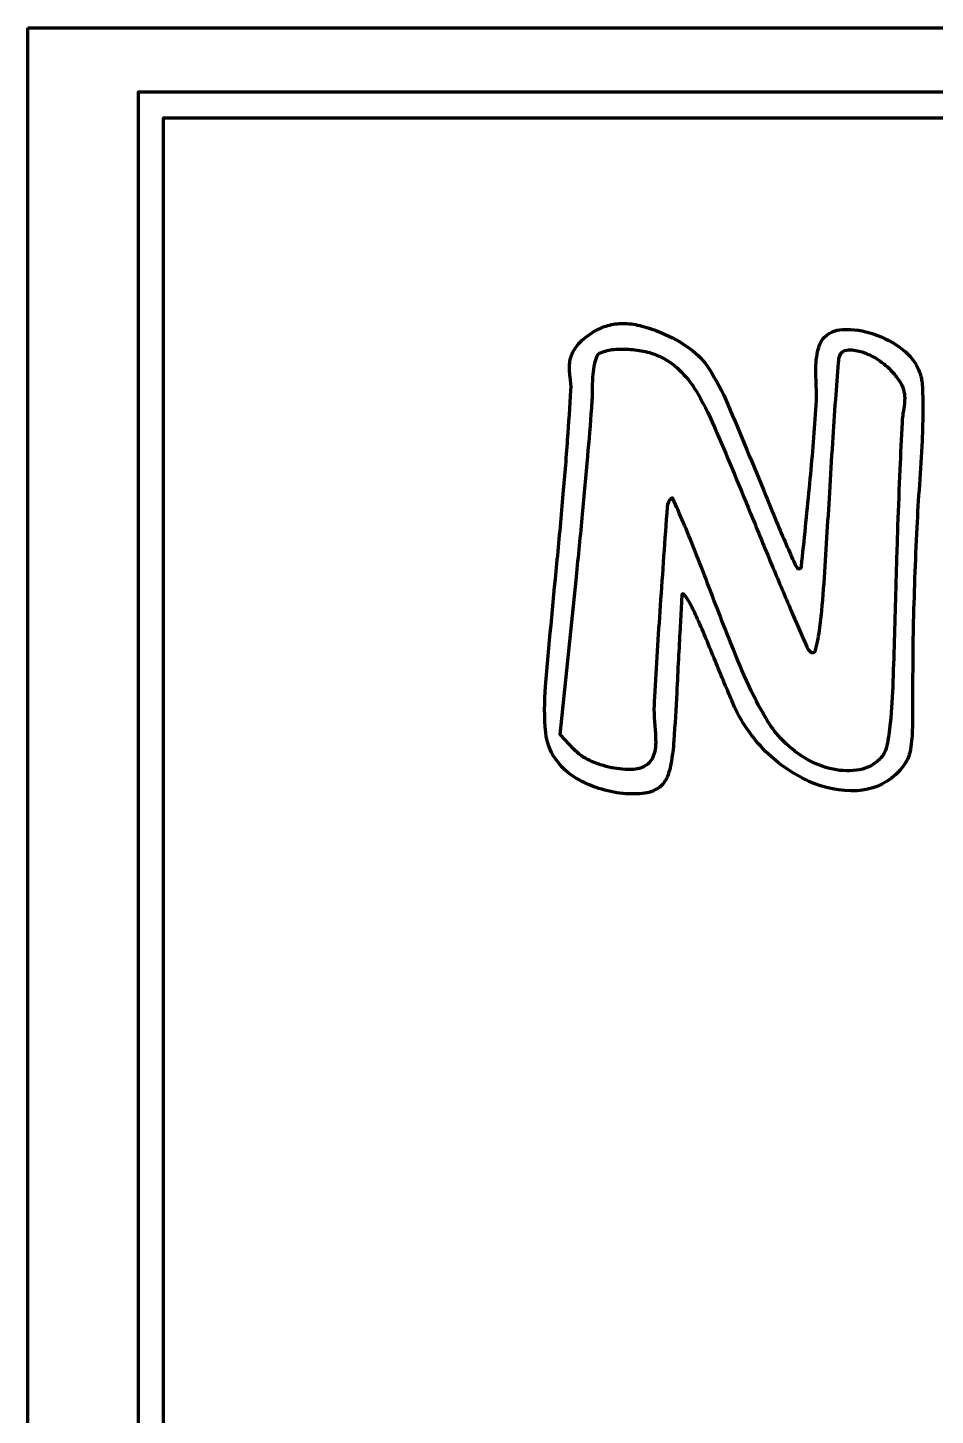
# Model space of a CAD drawing. Extents: x -683.2 to -647, y -482.4 to -428.5.
# Drawn here: x -683.24 to -678.36, y -435.98 to -428.53 of the extents above; entities that cross this region are included whole.
import ezdxf

# ---------------------------------------------------------------- set-up
doc = ezdxf.new("R2010")
doc.units = 0
doc.layers.add('layer0', color=255, linetype='CONTINUOUS', lineweight=100)
doc.layers.add('layer1', color=1, linetype='CONTINUOUS', lineweight=100)

msp = doc.modelspace()

# ---------------------------------------------------------------- linework, layer by layer
at = {"layer": 'layer0'}
for points in [[(-682.6423, -455.2877), (-682.6423, -481.7011), (-665.1423, -481.7011), (-647.6423, -481.7011), (-647.6423, -455.2877), (-647.6423, -428.8742), (-665.1423, -428.8742), (-682.6423, -428.8742), (-682.6423, -455.2877)], [(-676.345, -481.4272), (-676.4146, -481.5635), (-679.4596, -481.5635), (-682.5046, -481.5635), (-682.5046, -455.2877), (-682.5046, -429.0118), (-665.1423, -429.0118), (-647.7799, -429.0118), (-647.7799, -455.2877), (-647.7799, -481.5635), (-650.9962, -481.5635), (-654.2124, -481.5635), (-654.2333, -481.4344)], [(-680.2993, -432.4046), (-680.3729, -432.3263), (-680.2859, -431.4791)]]:
    msp.add_lwpolyline(points, dxfattribs=at)
for points, knots in [([(-678.4235, -430.5727), (-678.4234, -430.5302), (-678.4245, -430.4876), (-678.4269, -430.4451), (-678.4269, -430.4451), (-678.4282, -430.422), (-678.433, -430.3993), (-678.4412, -430.3777), (-678.4412, -430.3777), (-678.4593, -430.3301), (-678.4902, -430.2885), (-678.5306, -430.2574), (-678.5306, -430.2574), (-678.5783, -430.2207), (-678.6318, -430.1921), (-678.6888, -430.1729), (-678.6888, -430.1729), (-678.7419, -430.155), (-678.7977, -430.1469), (-678.8536, -430.1487), (-678.8536, -430.1487), (-678.8958, -430.1501), (-678.9353, -430.1695), (-678.9622, -430.202), (-678.9622, -430.202), (-678.9698, -430.2112), (-678.9756, -430.2216), (-678.9793, -430.2329), (-678.9793, -430.2329), (-678.9846, -430.2491), (-678.9887, -430.2655), (-678.9918, -430.2821), (-678.9918, -430.2821), (-678.9952, -430.3013), (-678.9976, -430.3207), (-678.9987, -430.3401), (-678.9987, -430.3401), (-678.9998, -430.36), (-678.9996, -430.38), (-678.9984, -430.3999), (-678.9984, -430.3999), (-678.9941, -430.4687), (-678.9944, -430.5378), (-678.9996, -430.6066), (-678.9996, -430.6066), (-679.0093, -430.7381), (-679.0206, -430.8694), (-679.0333, -431.0007), (-679.0333, -431.0007), (-679.047, -431.1415), (-679.0612, -431.2822), (-679.0759, -431.4229), (-679.0759, -431.4229), (-679.0763, -431.4261), (-679.0779, -431.4292), (-679.0803, -431.4313), (-679.0803, -431.4313), (-679.0858, -431.436), (-679.0939, -431.4354), (-679.0986, -431.43), (-679.0986, -431.43), (-679.1041, -431.4237), (-679.1085, -431.4166), (-679.1119, -431.4089), (-679.1119, -431.4089), (-679.1273, -431.3745), (-679.1426, -431.3399), (-679.1577, -431.3053), (-679.1577, -431.3053), (-679.1755, -431.2645), (-679.193, -431.2237), (-679.2101, -431.1827), (-679.2101, -431.1827), (-679.2297, -431.136), (-679.249, -431.0892), (-679.268, -431.0423), (-679.268, -431.0423), (-679.3347, -430.8781), (-679.4026, -430.7145), (-679.4719, -430.5514), (-679.4719, -430.5514), (-679.5001, -430.4849), (-679.5339, -430.4209), (-679.5728, -430.3601), (-679.5728, -430.3601), (-679.5996, -430.3181), (-679.6342, -430.2815), (-679.6746, -430.2523), (-679.6746, -430.2523), (-679.7224, -430.2179), (-679.7739, -430.1891), (-679.8282, -430.1664), (-679.8282, -430.1664), (-679.8626, -430.152), (-679.8979, -430.14), (-679.9339, -430.1302), (-679.9339, -430.1302), (-679.9638, -430.1222), (-679.9945, -430.1176), (-680.0255, -430.1166), (-680.0255, -430.1166), (-680.0529, -430.1157), (-680.0802, -430.1185), (-680.1069, -430.1249), (-680.1069, -430.1249), (-680.1331, -430.1313), (-680.1582, -430.1413), (-680.1816, -430.1547), (-680.1816, -430.1547), (-680.2075, -430.1696), (-680.2319, -430.1869), (-680.2544, -430.2065), (-680.2544, -430.2065), (-680.273, -430.2227), (-680.2886, -430.2421), (-680.3005, -430.2636), (-680.3005, -430.2636), (-680.3116, -430.2837), (-680.3188, -430.3058), (-680.3215, -430.3285), (-680.3215, -430.3285), (-680.3244, -430.3535), (-680.3237, -430.3787), (-680.3193, -430.4034), (-680.3193, -430.4034), (-680.3151, -430.4269), (-680.3137, -430.4509), (-680.3152, -430.4748), (-680.3152, -430.4748), (-680.3207, -430.5632), (-680.3265, -430.6516), (-680.3328, -430.7401), (-680.3328, -430.7401), (-680.3403, -430.8448), (-680.3486, -430.9496), (-680.3578, -431.0542), (-680.3578, -431.0542), (-680.3681, -431.1721), (-680.3791, -431.2899), (-680.3907, -431.4076), (-680.3907, -431.4076), (-680.4125, -431.6273), (-680.4327, -431.8471), (-680.4514, -432.067), (-680.4514, -432.067), (-680.4585, -432.1498), (-680.4582, -432.2331), (-680.4506, -432.3158), (-680.4506, -432.3158), (-680.446, -432.3658), (-680.4285, -432.4138), (-680.3999, -432.4552), (-680.3999, -432.4552), (-680.3698, -432.4987), (-680.3304, -432.5351), (-680.2847, -432.5617), (-680.2847, -432.5617), (-680.2468, -432.5838), (-680.2065, -432.6017), (-680.1647, -432.6152), (-680.1647, -432.6152), (-680.1226, -432.6288), (-680.0791, -432.638), (-680.035, -432.6425), (-680.035, -432.6425), (-679.996, -432.6465), (-679.9568, -432.6461), (-679.918, -432.6412), (-679.918, -432.6412), (-679.8888, -432.6375), (-679.8612, -432.626), (-679.8381, -432.6079), (-679.8381, -432.6079), (-679.8218, -432.5952), (-679.809, -432.5787), (-679.8006, -432.5598), (-679.8006, -432.5598), (-679.79, -432.5359), (-679.7823, -432.5107), (-679.7776, -432.485), (-679.7776, -432.485), (-679.7701, -432.4428), (-679.7648, -432.4003), (-679.7619, -432.3575), (-679.7619, -432.3575), (-679.7561, -432.2716), (-679.751, -432.1856), (-679.7466, -432.0995), (-679.7466, -432.0995), (-679.7435, -432.0398), (-679.7405, -431.98), (-679.7374, -431.9203), (-679.7374, -431.9203), (-679.7346, -431.8662), (-679.7317, -431.8121), (-679.7288, -431.758), (-679.7288, -431.758), (-679.7264, -431.7126), (-679.7239, -431.6672), (-679.7215, -431.6219), (-679.7215, -431.6219), (-679.7206, -431.6065), (-679.7197, -431.5911), (-679.7187, -431.5757), (-679.7187, -431.5757), (-679.7186, -431.574), (-679.7178, -431.5724), (-679.7164, -431.5713), (-679.7164, -431.5713), (-679.7137, -431.5691), (-679.7098, -431.5695), (-679.7076, -431.5722), (-679.7076, -431.5722), (-679.6973, -431.5851), (-679.688, -431.5987), (-679.6801, -431.6131), (-679.6801, -431.6131), (-679.6656, -431.6387), (-679.6523, -431.665), (-679.6402, -431.6918), (-679.6402, -431.6918), (-679.624, -431.7274), (-679.6084, -431.7633), (-679.5934, -431.7994), (-679.5934, -431.7994), (-679.5775, -431.8381), (-679.5616, -431.8766), (-679.5457, -431.9153), (-679.5457, -431.9153), (-679.5311, -431.9506), (-679.5165, -431.9859), (-679.5019, -432.0212), (-679.5019, -432.0212), (-679.4896, -432.0508), (-679.4774, -432.0804), (-679.4651, -432.11), (-679.4651, -432.11), (-679.4604, -432.1212), (-679.4557, -432.1324), (-679.451, -432.1436), (-679.451, -432.1436), (-679.4106, -432.2395), (-679.3533, -432.3272), (-679.2816, -432.4027), (-679.2816, -432.4027), (-679.2117, -432.4763), (-679.1281, -432.5357), (-679.0355, -432.5774), (-679.0355, -432.5774), (-678.9544, -432.6139), (-678.866, -432.6311), (-678.7772, -432.6275), (-678.7772, -432.6275), (-678.6998, -432.6244), (-678.626, -432.5937), (-678.5692, -432.541), (-678.5692, -432.541), (-678.5484, -432.5218), (-678.5305, -432.4999), (-678.5157, -432.4758), (-678.5157, -432.4758), (-678.5026, -432.4543), (-678.4938, -432.4304), (-678.4898, -432.4055), (-678.4898, -432.4055), (-678.4836, -432.3671), (-678.4803, -432.3283), (-678.4799, -432.2895), (-678.4799, -432.2895), (-678.4786, -432.1849), (-678.4781, -432.0804), (-678.4781, -431.9759), (-678.4781, -431.9759), (-678.4781, -431.9022), (-678.4772, -431.8286), (-678.4755, -431.7549), (-678.4755, -431.7549), (-678.4734, -431.6652), (-678.4708, -431.5755), (-678.4675, -431.4858), (-678.4675, -431.4858), (-678.4642, -431.3951), (-678.4603, -431.3044), (-678.4559, -431.2138), (-678.4559, -431.2138), (-678.4521, -431.1367), (-678.4474, -431.0597), (-678.4421, -430.9827), (-678.4421, -430.9827), (-678.4366, -430.9043), (-678.4318, -430.8258), (-678.4279, -430.7473), (-678.4279, -430.7473), (-678.425, -430.6892), (-678.4235, -430.631), (-678.4235, -430.5727), (-678.4235, -430.5727), (-678.4235, -430.5727), (-678.4235, -430.5727), (-678.4235, -430.5727)], [0, 0, 0, 0, 0.013333, 0.013333, 0.013333, 0.013333, 0.026667, 0.026667, 0.026667, 0.026667, 0.04, 0.04, 0.04, 0.04, 0.053333, 0.053333, 0.053333, 0.053333, 0.066667, 0.066667, 0.066667, 0.066667, 0.08, 0.08, 0.08, 0.08, 0.093333, 0.093333, 0.093333, 0.093333, 0.106667, 0.106667, 0.106667, 0.106667, 0.12, 0.12, 0.12, 0.12, 0.133333, 0.133333, 0.133333, 0.133333, 0.146667, 0.146667, 0.146667, 0.146667, 0.16, 0.16, 0.16, 0.16, 0.173333, 0.173333, 0.173333, 0.173333, 0.186667, 0.186667, 0.186667, 0.186667, 0.2, 0.2, 0.2, 0.2, 0.213333, 0.213333, 0.213333, 0.213333, 0.226667, 0.226667, 0.226667, 0.226667, 0.24, 0.24, 0.24, 0.24, 0.253333, 0.253333, 0.253333, 0.253333, 0.266667, 0.266667, 0.266667, 0.266667, 0.28, 0.28, 0.28, 0.28, 0.293333, 0.293333, 0.293333, 0.293333, 0.306667, 0.306667, 0.306667, 0.306667, 0.32, 0.32, 0.32, 0.32, 0.333333, 0.333333, 0.333333, 0.333333, 0.346667, 0.346667, 0.346667, 0.346667, 0.36, 0.36, 0.36, 0.36, 0.373333, 0.373333, 0.373333, 0.373333, 0.386667, 0.386667, 0.386667, 0.386667, 0.4, 0.4, 0.4, 0.4, 0.413333, 0.413333, 0.413333, 0.413333, 0.426667, 0.426667, 0.426667, 0.426667, 0.44, 0.44, 0.44, 0.44, 0.453333, 0.453333, 0.453333, 0.453333, 0.466667, 0.466667, 0.466667, 0.466667, 0.48, 0.48, 0.48, 0.48, 0.493333, 0.493333, 0.493333, 0.493333, 0.506667, 0.506667, 0.506667, 0.506667, 0.52, 0.52, 0.52, 0.52, 0.533333, 0.533333, 0.533333, 0.533333, 0.546667, 0.546667, 0.546667, 0.546667, 0.56, 0.56, 0.56, 0.56, 0.573333, 0.573333, 0.573333, 0.573333, 0.586667, 0.586667, 0.586667, 0.586667, 0.6, 0.6, 0.6, 0.6, 0.613333, 0.613333, 0.613333, 0.613333, 0.626667, 0.626667, 0.626667, 0.626667, 0.64, 0.64, 0.64, 0.64, 0.653333, 0.653333, 0.653333, 0.653333, 0.666667, 0.666667, 0.666667, 0.666667, 0.68, 0.68, 0.68, 0.68, 0.693333, 0.693333, 0.693333, 0.693333, 0.706667, 0.706667, 0.706667, 0.706667, 0.72, 0.72, 0.72, 0.72, 0.733333, 0.733333, 0.733333, 0.733333, 0.746667, 0.746667, 0.746667, 0.746667, 0.76, 0.76, 0.76, 0.76, 0.773333, 0.773333, 0.773333, 0.773333, 0.786667, 0.786667, 0.786667, 0.786667, 0.8, 0.8, 0.8, 0.8, 0.813333, 0.813333, 0.813333, 0.813333, 0.826667, 0.826667, 0.826667, 0.826667, 0.84, 0.84, 0.84, 0.84, 0.853333, 0.853333, 0.853333, 0.853333, 0.866667, 0.866667, 0.866667, 0.866667, 0.88, 0.88, 0.88, 0.88, 0.893333, 0.893333, 0.893333, 0.893333, 0.906667, 0.906667, 0.906667, 0.906667, 0.92, 0.92, 0.92, 0.92, 0.933333, 0.933333, 0.933333, 0.933333, 0.946667, 0.946667, 0.946667, 0.946667, 0.96, 0.96, 0.96, 0.96, 0.973333, 0.973333, 0.973333, 0.973333, 0.986667, 0.986667, 0.986667, 0.986667, 1, 1, 1, 1]), ([(-680.2859, -431.4791), (-680.2744, -431.3668), (-680.2632, -431.2545), (-680.2525, -431.1422), (-680.2525, -431.1422), (-680.2427, -431.0384), (-680.2333, -430.9346), (-680.2244, -430.8307), (-680.2244, -430.8307), (-680.2169, -430.7436), (-680.2098, -430.6564), (-680.203, -430.5693), (-680.203, -430.5693), (-680.2002, -430.5334), (-680.1988, -430.4974), (-680.1988, -430.4614), (-680.1988, -430.4614), (-680.1988, -430.4376), (-680.1979, -430.4137), (-680.196, -430.3899), (-680.196, -430.3899), (-680.1945, -430.3705), (-680.1915, -430.3513), (-680.1872, -430.3324), (-680.1872, -430.3324), (-680.184, -430.3183), (-680.1794, -430.3044), (-680.1737, -430.2911), (-680.1737, -430.2911), (-680.1703, -430.2831), (-680.1639, -430.2768), (-680.1558, -430.2736), (-680.1558, -430.2736), (-680.1329, -430.2643), (-680.1087, -430.2585), (-680.084, -430.2563), (-680.084, -430.2563), (-680.0542, -430.2536), (-680.0242, -430.2534), (-679.9943, -430.2557), (-679.9943, -430.2557), (-679.9636, -430.2581), (-679.9332, -430.263), (-679.9033, -430.2703), (-679.9033, -430.2703), (-679.8768, -430.2768), (-679.8513, -430.2864), (-679.8271, -430.2989), (-679.8271, -430.2989), (-679.7873, -430.3195), (-679.7511, -430.3464), (-679.7199, -430.3785), (-679.7199, -430.3785), (-679.6862, -430.4134), (-679.657, -430.4524), (-679.6332, -430.4946), (-679.6332, -430.4946), (-679.5956, -430.5611), (-679.5618, -430.6297), (-679.5319, -430.7001), (-679.5319, -430.7001), (-679.4666, -430.8539), (-679.4024, -431.0081), (-679.3392, -431.1628), (-679.3392, -431.1628), (-679.303, -431.2516), (-679.2664, -431.3402), (-679.2294, -431.4287), (-679.2294, -431.4287), (-679.1975, -431.5052), (-679.1652, -431.5814), (-679.1323, -431.6575), (-679.1323, -431.6575), (-679.1039, -431.7234), (-679.0754, -431.7892), (-679.0467, -431.8549), (-679.0467, -431.8549), (-679.0426, -431.8643), (-679.0369, -431.8729), (-679.0297, -431.8803), (-679.0297, -431.8803), (-679.0228, -431.8873), (-679.0116, -431.8875), (-679.0046, -431.8806), (-679.0046, -431.8806), (-679.0022, -431.8783), (-679.0005, -431.8754), (-678.9998, -431.8723), (-678.9998, -431.8723), (-678.9896, -431.8321), (-678.9821, -431.7913), (-678.977, -431.7502), (-678.977, -431.7502), (-678.9672, -431.6714), (-678.9597, -431.5922), (-678.9545, -431.5129), (-678.9545, -431.5129), (-678.9437, -431.3503), (-678.9337, -431.1877), (-678.9242, -431.0251), (-678.9242, -431.0251), (-678.919, -430.9361), (-678.9136, -430.847), (-678.9078, -430.758), (-678.9078, -430.758), (-678.9028, -430.6804), (-678.8975, -430.6028), (-678.8918, -430.5253), (-678.8918, -430.5253), (-678.8869, -430.4587), (-678.8819, -430.3922), (-678.8768, -430.3256), (-678.8768, -430.3256), (-678.8758, -430.3136), (-678.8736, -430.3017), (-678.8701, -430.2902), (-678.8701, -430.2902), (-678.8649, -430.2731), (-678.85, -430.261), (-678.8323, -430.2595), (-678.8323, -430.2595), (-678.8066, -430.2572), (-678.7808, -430.26), (-678.7562, -430.2677), (-678.7562, -430.2677), (-678.7239, -430.2777), (-678.6932, -430.2921), (-678.665, -430.3107), (-678.665, -430.3107), (-678.6361, -430.3296), (-678.6098, -430.3523), (-678.5868, -430.3781), (-678.5868, -430.3781), (-678.573, -430.3936), (-678.5602, -430.4101), (-678.5488, -430.4274), (-678.5488, -430.4274), (-678.5397, -430.4411), (-678.5326, -430.456), (-678.5278, -430.4717), (-678.5278, -430.4717), (-678.5231, -430.4868), (-678.5208, -430.5026), (-678.5208, -430.5184), (-678.5208, -430.5184), (-678.5209, -430.5373), (-678.5228, -430.5561), (-678.5262, -430.5746), (-678.5262, -430.5746), (-678.5262, -430.5746), (-678.5262, -430.5746), (-678.5262, -430.5746)], [0, 0, 0, 0, 0.026316, 0.026316, 0.026316, 0.026316, 0.052632, 0.052632, 0.052632, 0.052632, 0.078947, 0.078947, 0.078947, 0.078947, 0.105263, 0.105263, 0.105263, 0.105263, 0.131579, 0.131579, 0.131579, 0.131579, 0.157895, 0.157895, 0.157895, 0.157895, 0.184211, 0.184211, 0.184211, 0.184211, 0.210526, 0.210526, 0.210526, 0.210526, 0.236842, 0.236842, 0.236842, 0.236842, 0.263158, 0.263158, 0.263158, 0.263158, 0.289474, 0.289474, 0.289474, 0.289474, 0.315789, 0.315789, 0.315789, 0.315789, 0.342105, 0.342105, 0.342105, 0.342105, 0.368421, 0.368421, 0.368421, 0.368421, 0.394737, 0.394737, 0.394737, 0.394737, 0.421053, 0.421053, 0.421053, 0.421053, 0.447368, 0.447368, 0.447368, 0.447368, 0.473684, 0.473684, 0.473684, 0.473684, 0.5, 0.5, 0.5, 0.5, 0.526316, 0.526316, 0.526316, 0.526316, 0.552632, 0.552632, 0.552632, 0.552632, 0.578947, 0.578947, 0.578947, 0.578947, 0.605263, 0.605263, 0.605263, 0.605263, 0.631579, 0.631579, 0.631579, 0.631579, 0.657895, 0.657895, 0.657895, 0.657895, 0.684211, 0.684211, 0.684211, 0.684211, 0.710526, 0.710526, 0.710526, 0.710526, 0.736842, 0.736842, 0.736842, 0.736842, 0.763158, 0.763158, 0.763158, 0.763158, 0.789474, 0.789474, 0.789474, 0.789474, 0.815789, 0.815789, 0.815789, 0.815789, 0.842105, 0.842105, 0.842105, 0.842105, 0.868421, 0.868421, 0.868421, 0.868421, 0.894737, 0.894737, 0.894737, 0.894737, 0.921053, 0.921053, 0.921053, 0.921053, 0.947368, 0.947368, 0.947368, 0.947368, 0.973684, 0.973684, 0.973684, 0.973684, 1, 1, 1, 1]), ([(-678.5262, -430.5746), (-678.5308, -430.5991), (-678.5337, -430.6238), (-678.535, -430.6486), (-678.535, -430.6486), (-678.5392, -430.7329), (-678.5432, -430.8172), (-678.547, -430.9015), (-678.547, -430.9015), (-678.5515, -431.0016), (-678.5554, -431.1018), (-678.5588, -431.2019), (-678.5588, -431.2019), (-678.5626, -431.314), (-678.566, -431.426), (-678.569, -431.538), (-678.569, -431.538), (-678.5734, -431.7055), (-678.5785, -431.8729), (-678.5842, -432.0404), (-678.5842, -432.0404), (-678.5867, -432.1155), (-678.5914, -432.1906), (-678.5985, -432.2654), (-678.5985, -432.2654), (-678.6025, -432.3081), (-678.6093, -432.3506), (-678.6188, -432.3924), (-678.6188, -432.3924), (-678.6246, -432.4175), (-678.6372, -432.4404), (-678.6554, -432.4586), (-678.6554, -432.4586), (-678.6847, -432.4879), (-678.7222, -432.5075), (-678.7629, -432.5148), (-678.7629, -432.5148), (-678.8101, -432.5233), (-678.8585, -432.5225), (-678.9053, -432.5125), (-678.9053, -432.5125), (-678.9587, -432.5011), (-679.0098, -432.4809), (-679.0566, -432.4528), (-679.0566, -432.4528), (-679.1055, -432.4233), (-679.1498, -432.3869), (-679.1883, -432.3448), (-679.1883, -432.3448), (-679.2178, -432.3123), (-679.2441, -432.277), (-679.2665, -432.2393), (-679.2665, -432.2393), (-679.2953, -432.1909), (-679.3218, -432.1412), (-679.3459, -432.0903), (-679.3459, -432.0903), (-679.3801, -432.0176), (-679.4122, -431.9439), (-679.442, -431.8693), (-679.442, -431.8693), (-679.4891, -431.7512), (-679.5353, -431.6327), (-679.5804, -431.5139), (-679.5804, -431.5139), (-679.6034, -431.4535), (-679.6268, -431.3933), (-679.6506, -431.3333), (-679.6506, -431.3333), (-679.6705, -431.2832), (-679.6911, -431.2334), (-679.7123, -431.1838), (-679.7123, -431.1838), (-679.7303, -431.1417), (-679.7485, -431.0996), (-679.7668, -431.0576), (-679.7668, -431.0576), (-679.7681, -431.0547), (-679.7716, -431.0533), (-679.7746, -431.0546), (-679.7746, -431.0546), (-679.7753, -431.0549), (-679.7759, -431.0553), (-679.7764, -431.0558), (-679.7764, -431.0558), (-679.7888, -431.0682), (-679.7963, -431.0847), (-679.7976, -431.1022), (-679.7976, -431.1022), (-679.8105, -431.2791), (-679.8231, -431.4561), (-679.8354, -431.633), (-679.8354, -431.633), (-679.8468, -431.7965), (-679.8572, -431.9601), (-679.8668, -432.1237), (-679.8668, -432.1237), (-679.8702, -432.1826), (-679.8689, -432.2417), (-679.8629, -432.3004), (-679.8629, -432.3004), (-679.8607, -432.3224), (-679.8595, -432.3445), (-679.8594, -432.3666), (-679.8594, -432.3666), (-679.8594, -432.3836), (-679.8612, -432.4007), (-679.8647, -432.4174), (-679.8647, -432.4174), (-679.8676, -432.4308), (-679.8724, -432.4437), (-679.8788, -432.4558), (-679.8788, -432.4558), (-679.8847, -432.4667), (-679.8926, -432.4764), (-679.9021, -432.4843), (-679.9021, -432.4843), (-679.9236, -432.5021), (-679.9504, -432.5124), (-679.9783, -432.5135), (-679.9783, -432.5135), (-680.0175, -432.5151), (-680.0568, -432.512), (-680.0952, -432.5043), (-680.0952, -432.5043), (-680.1363, -432.4961), (-680.1762, -432.4831), (-680.2143, -432.4657), (-680.2143, -432.4657), (-680.2463, -432.451), (-680.2752, -432.4303), (-680.2993, -432.4046)], [0, 0, 0, 0, 0.030303, 0.030303, 0.030303, 0.030303, 0.060606, 0.060606, 0.060606, 0.060606, 0.090909, 0.090909, 0.090909, 0.090909, 0.121212, 0.121212, 0.121212, 0.121212, 0.151515, 0.151515, 0.151515, 0.151515, 0.181818, 0.181818, 0.181818, 0.181818, 0.212121, 0.212121, 0.212121, 0.212121, 0.242424, 0.242424, 0.242424, 0.242424, 0.272727, 0.272727, 0.272727, 0.272727, 0.30303, 0.30303, 0.30303, 0.30303, 0.333333, 0.333333, 0.333333, 0.333333, 0.363636, 0.363636, 0.363636, 0.363636, 0.393939, 0.393939, 0.393939, 0.393939, 0.424242, 0.424242, 0.424242, 0.424242, 0.454545, 0.454545, 0.454545, 0.454545, 0.484848, 0.484848, 0.484848, 0.484848, 0.515152, 0.515152, 0.515152, 0.515152, 0.545455, 0.545455, 0.545455, 0.545455, 0.575758, 0.575758, 0.575758, 0.575758, 0.606061, 0.606061, 0.606061, 0.606061, 0.636364, 0.636364, 0.636364, 0.636364, 0.666667, 0.666667, 0.666667, 0.666667, 0.69697, 0.69697, 0.69697, 0.69697, 0.727273, 0.727273, 0.727273, 0.727273, 0.757576, 0.757576, 0.757576, 0.757576, 0.787879, 0.787879, 0.787879, 0.787879, 0.818182, 0.818182, 0.818182, 0.818182, 0.848485, 0.848485, 0.848485, 0.848485, 0.878788, 0.878788, 0.878788, 0.878788, 0.909091, 0.909091, 0.909091, 0.909091, 0.939394, 0.939394, 0.939394, 0.939394, 0.969697, 0.969697, 0.969697, 0.969697, 1, 1, 1, 1])]:
    msp.add_open_spline(points, degree=3, knots=knots, dxfattribs=at)
at = {"layer": 'layer1'}
msp.add_lwpolyline([(-683.2351, -428.5273), (-647.0322, -428.5273), (-647.0322, -482.3772), (-683.2351, -482.3772), (-683.2351, -428.5273)], dxfattribs=at)

doc.saveas('drawing.dxf')
